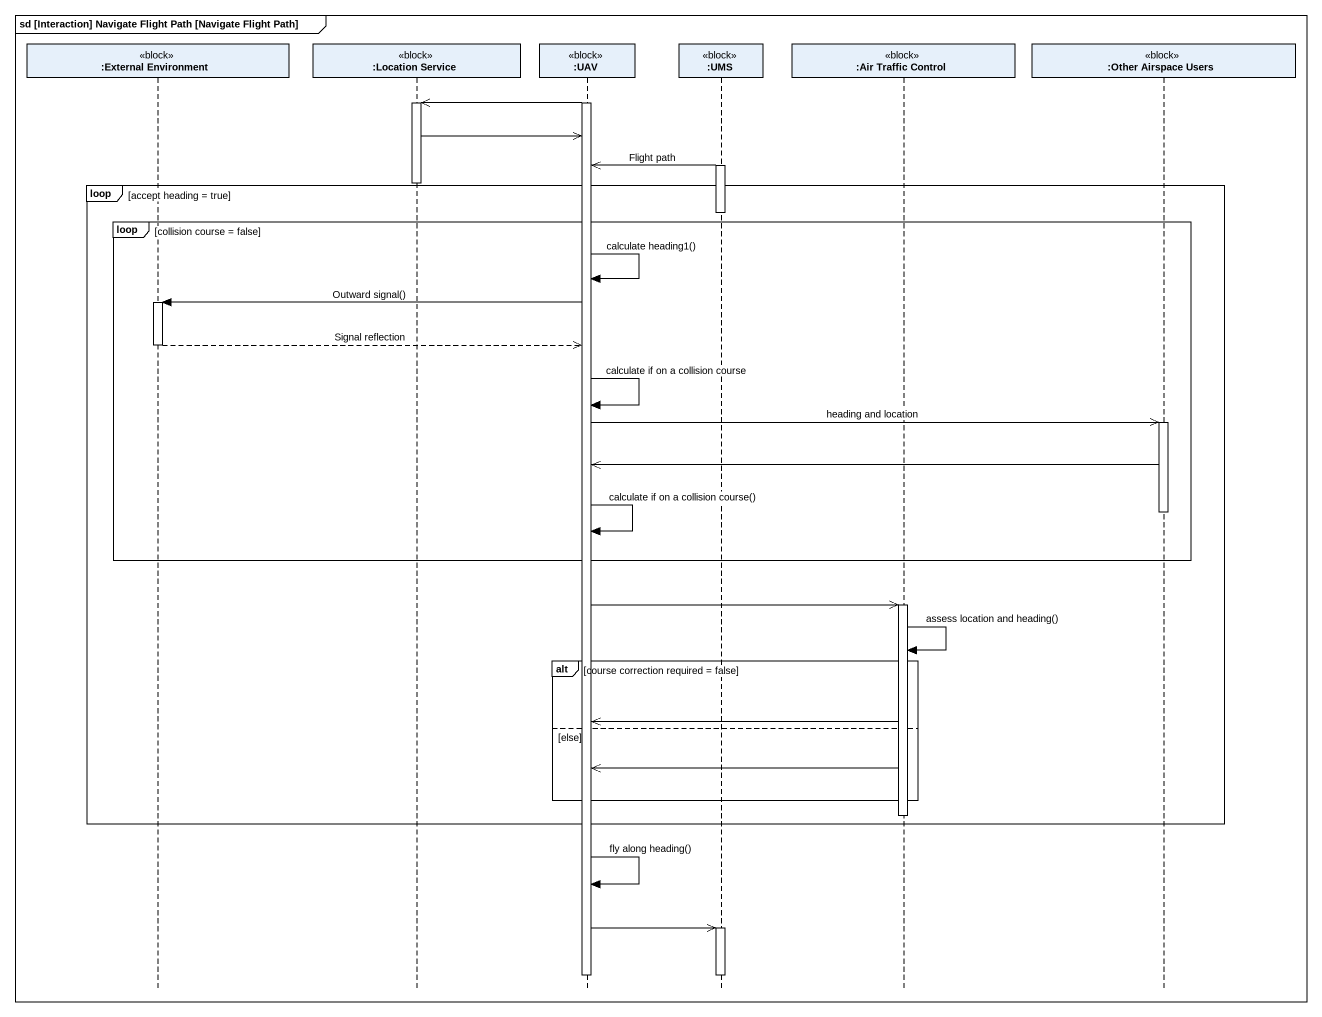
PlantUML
@startuml
mainframe sd [Interaction] Navigate Flight Path [Navigate Flight Path]
hide footbox
participant ":External Environment" as External_Environment <<block>>
participant ":Location Service" as Location_Service <<block>>
participant ":UAV" as UAV <<block>>
participant ":UMS" as UMS <<block>>
participant ":Air Traffic Control" as Air_Traffic_Control <<block>>
participant ":Other Airspace Users" as Other_Airspace_Users <<block>>

activate UAV
UAV ->> Location_Service
activate Location_Service
Location_Service ->> UAV
activate UMS
UMS ->> UAV : Flight path
deactivate Location_Service
loop accept heading = true
  deactivate UMS
  loop collision course = false
    UAV -> UAV : calculate heading1()
    UAV -> External_Environment : Outward signal()
    activate External_Environment
    External_Environment -->> UAV : Signal reflection
    deactivate External_Environment
    UAV -> UAV : calculate if on a collision course
    UAV ->> Other_Airspace_Users : heading and location
    activate Other_Airspace_Users
    Other_Airspace_Users ->> UAV
    deactivate Other_Airspace_Users
    UAV -> UAV : calculate if on a collision course()
  end
  UAV ->> Air_Traffic_Control
  activate Air_Traffic_Control
  Air_Traffic_Control -> Air_Traffic_Control : assess location and heading()
  alt course correction required = false
    Air_Traffic_Control ->> UAV
  else else
    Air_Traffic_Control ->> UAV
  end
  deactivate Air_Traffic_Control
end
UAV -> UAV : fly along heading()
UAV ->> UMS
activate UMS
deactivate UMS
deactivate UAV
@enduml
